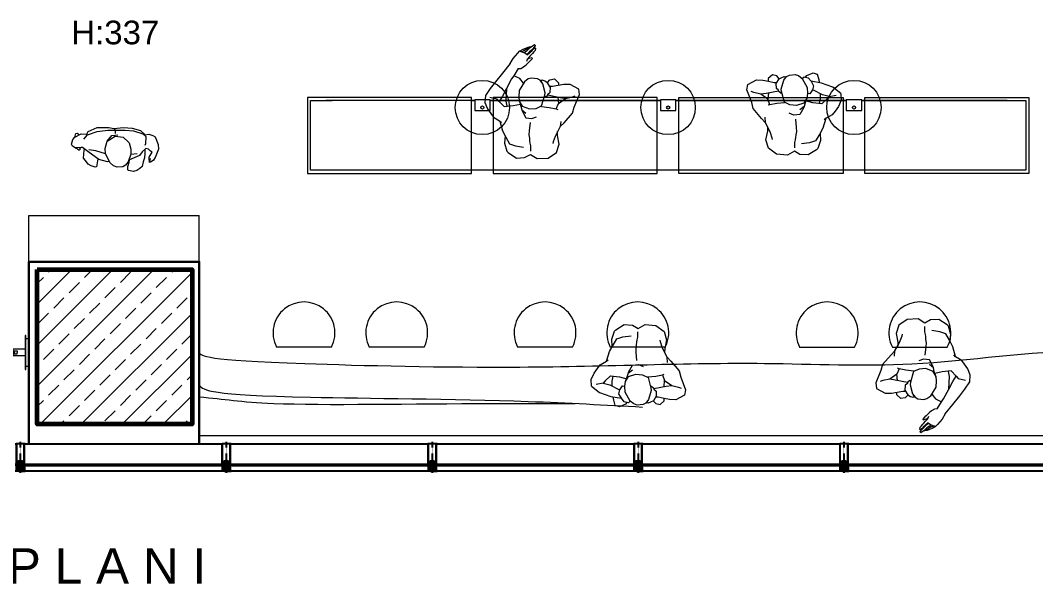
# Model space of a CAD drawing. Header units: millimetres. Extents: x 5429406 to 5440208, y -620941 to -619789.
# Drawn here: x 5436244 to 5436900, y -620890 to -620526 of the extents above; entities that cross this region are included whole.
import ezdxf

# ---------------------------------------------------------------- set-up
doc = ezdxf.new("R2010")
doc.units = ezdxf.units.MM
doc.header["$LTSCALE"] = 0.05
doc.linetypes.add('ACAD_ISO04W100', pattern=[30, 24, -3, 0, -3])
doc.linetypes.add('HIDDEN', pattern=[9.525, 6.35, -3.175])
for name, color, linetype, lineweight in [('A-ALÇIPAN', 30, 'Continuous', 30), ('aksoy_bant', 1, 'Continuous', 5), ('ARK_METAL', 252, 'Continuous', 15), ('f_kolon tarama', 252, 'Continuous', 5), ('KOLON', 165, 'Continuous', 60), ('TEFRIS', 251, 'Continuous', 9), ('tefriş', 45, 'Continuous', 18)]:
    doc.layers.add(name, color=color, linetype=linetype, lineweight=lineweight)
for name, color, linetype in [('aksoy_aks', 1, 'ACAD_ISO04W100'), ('aksoy_aksesuar', 31, 'Continuous'), ('aksoy_cam', 4, 'Continuous'), ('aksoy_profil', 40, 'Continuous'), ('aksoy_silikon', 1, 'Continuous'), ('DUVAR', 255, 'Continuous'), ('N_Kes-Profil', 52, 'Continuous'), ('N_Mlz-Fitil', 10, 'Continuous')]:
    doc.layers.add(name, color=color, linetype=linetype)
doc.layers.add('SD-STATİK', color=7, linetype='HIDDEN', lineweight=0, true_color=0x7d7d7d)
doc.styles.get("Standard").update_dxf_attribs({"font": 'arial.ttf'})

# ---------------------------------------------------------------- blocks, each defined once
blk = doc.blocks.new('A$C7E651983')
at = {"layer": 'aksoy_aksesuar'}
for p, q in [((-14.8, 4.3), (-14.8, 0.5)), ((-9.8, 4.6), (-14.5, 4.6)), ((-14.5, 0.2), (-1.9, 0.2)), ((-9.1, 4.1), (-9.4, 4.5)), ((-2.9, 4.1), (-9.1, 4.1)), ((-2.7, 11.3), (-2.7, 4.3)), ((-2.1, 11.5), (-2.5, 11.5)), ((-1.9, 10.9), (-1.9, 11.3)), ((9.3, 10.7), (-1.7, 10.7)), ((-1.7, 0), (-1.7, -4)), ((-0.2, -3.1), (-0.2, 0)), ((0, 0.2), (7.6, 0.2)), ((7.8, 0), (7.8, -3.1)), ((9.3, -4), (9.3, 0)), ((9.5, 11.3), (9.5, 10.9)), ((9.5, 0.2), (10.1, 0.2)), ((10.1, 11.5), (9.7, 11.5)), ((10.3, 0.4), (10.3, 11.3)), ((-1.4, -4.3), (-1.2, -4.3)), ((-1.2, -4.3), (0.3, -4.3)), ((0.6, -3.1), (-0.2, -3.1)), ((0.6, -4), (0.6, -3.1)), ((7.8, -3.1), (7, -3.1)), ((7, -3.1), (7, -4)), ((7.3, -4.3), (8.8, -4.3)), ((8.8, -4.3), (9, -4.3))]:
    blk.add_line(p, q, dxfattribs=at)
for centre, radius, start, end in [((-14.5, 4.3), 0.3, 90, 180), ((-14.5, 0.5), 0.3, 180, 270), ((-9.8, 4.1), 0.5, 45, 90), ((-2.9, 4.3), 0.2, 270, 0), ((-2.5, 11.3), 0.2, 90, 180), ((-2.1, 11.3), 0.2, 0, 90), ((-1.7, 10.9), 0.2, 180, 270), ((-1.9, 0), 0.2, 0, 90), ((0, 0), 0.2, 90, 180), ((7.6, 0), 0.2, 0, 90), ((9.3, 10.9), 0.2, 270, 0), ((9.5, 0), 0.2, 90, 180), ((9.7, 11.3), 0.2, 90, 180), ((10.1, 11.3), 0.2, 0, 90), ((10.1, 0.4), 0.2, 270, 0), ((-1.4, -4), 0.3, 180, 270), ((0.3, -4), 0.3, 270, 0), ((7.3, -4), 0.3, 180, 270), ((9, -4), 0.3, 270, 0)]:
    blk.add_arc(centre, radius, start, end, dxfattribs=at)
blk = doc.blocks.new('130luk dusey')
at = {"color": 8}
for p, q in [((-24.9, 49.8), (-25.1, 49.7)), ((-24.9, 49.8), (-25.1, 49.7)), ((-25, 49.8), (-25, 50.1)), ((-25, 49.8), (-25, 50.1)), ((-24.9, 49.7), (-25, 49.8)), ((-24.7, 49.8), (-25, 49.8)), ((-24.9, 49.7), (-25, 49.8)), ((-24.7, 49.8), (-25, 49.8)), ((24.7, 49.8), (25, 49.8)), ((24.9, 49.8), (25.1, 49.7)), ((24.9, 49.7), (25, 49.8)), ((25, 49.8), (25, 50.1))]:
    blk.add_line(p, q, dxfattribs=at)
for points in [[(-32.5, 178.8), (-25.5, 178.8), (-25.5, 49.8), (-11, 49.8), (-11, 43.8), (-32.5, 43.8)], [(32.5, 178.8), (25.5, 178.8), (25.5, 49.8), (11, 49.8), (11, 43.8), (32.5, 43.8)]]:
    blk.add_lwpolyline(points, dxfattribs=at)
at = {"color": 1}
for points in [[(-11, 43.8), (-11, 38.8), (-32.5, 38.8)], [(11, 43.8), (11, 38.8), (32.5, 38.8)]]:
    blk.add_lwpolyline(points, dxfattribs=at)
at = {"color": 8}
for centre in [(-25, 49.8), (-25, 49.8), (25, 49.8)]:
    blk.add_circle(centre, 0.05, dxfattribs=at)
at = {"layer": 'aksoy_aks'}
blk.add_line((0, 189.8), (0, -10), dxfattribs=at)
at = {"layer": 'aksoy_bant', "elevation": 0}
for points in [[(-23, 25), (-11, 25), (-11, 26), (-23, 26)], [(-17.9, 18), (-10, 18), (-10, 19), (-17.9, 19)], [(17.9, 18), (10, 18), (10, 19), (17.9, 19)], [(23, 25), (11, 25), (11, 26), (23, 26)]]:
    blk.add_lwpolyline(points, close=True, dxfattribs=at)
at = {"layer": 'aksoy_cam'}
for points in [[(-32.5, 38.8), (-10, 38.8), (-10, 26), (-26.5, 26), (-26.5, 6), (-10, 6), (-10, 0), (-32.5, 0)], [(32.5, 38.8), (10, 38.8), (10, 26), (26.5, 26), (26.5, 6), (10, 6), (10, 0), (32.5, 0)]]:
    blk.add_lwpolyline(points, dxfattribs=at)
at = {"layer": 'aksoy_silikon', "color": 8}
blk.add_line((-10, 0), (10, 0), dxfattribs=at)
at = {"layer": 'aksoy_silikon'}
blk.add_line((-5.2, 14.8), (5.2, 14.8), dxfattribs=at)
for centre, radius, start, end in [((19.7, 8.8, 0), 30.9, 164.50072, 185.11042), ((0, -49.5), 50.5, 78.57902, 101.42098), ((-19.7, 8.8, 0), 30.9, 354.88958, 15.49928)]:
    blk.add_arc(centre, radius, start, end, dxfattribs=at)
blk.add_ellipse((0, 10.4), major_axis=(-10.4, 0), ratio=0.420522, dxfattribs=at)
at = {"layer": 'N_Kes-Profil'}
blk.add_lwpolyline([(-4.4, 34.8, -0.267949), (-4.6, 34.5), (-5.4, 34, 0.267949), (-5.5, 33.8), (-5.5, 30.1, 0.414214), (-5.2, 29.8), (-4, 29.8, 0.198912), (-3.8, 29.8), (-3.3, 30.4, 0.249568), (-3.2, 30.7, 0.414214), (-3.5, 31), (-4, 31, -0.414214), (-4.3, 31.3), (-4.3, 32.3), (-2.1, 33.6, 0.267949), (-1.9, 33.9), (-1.9, 34.8), (-2.2, 35.1), (-1.9, 35.4), (-1.9, 36.4), (-2.2, 36.7), (-1.9, 37), (-1.9, 38), (-2.2, 38.3), (-1.9, 38.6), (-1.9, 39.6), (-2.2, 39.9), (-1.9, 40.2), (-1.9, 41.1), (-2.2, 41.4), (-1.9, 41.7), (-1.9, 42.7), (-2.2, 43), (-1.9, 43.3), (-1.9, 44.3), (-2.2, 44.6), (-1.9, 44.9), (-1.9, 45.8, -1.018263), (1.9, 45.7), (2.2, 45.4), (1.9, 45.1), (1.9, 44.1), (2.2, 43.8), (1.9, 43.5), (1.9, 42.5), (2.2, 42.2), (1.9, 41.9), (1.9, 40.9), (2.2, 40.6), (1.9, 40.3), (1.9, 39.4), (2.2, 39.1), (1.9, 38.8), (1.9, 37.8), (2.2, 37.5), (1.9, 37.2), (1.9, 36.2), (2.2, 35.9), (1.9, 35.6), (1.9, 34.6), (2.2, 34.3), (1.9, 34), (1.9, 33.7), (4.3, 32.3), (4.3, 31.3, -0.414214), (4, 31), (3.5, 31, 0.414214), (3.2, 30.7, 0.26896), (3.3, 30.4), (3.8, 29.8, 0.198912), (4, 29.8), (5.2, 29.8, 0.414214), (5.5, 30.1), (5.5, 33.8, 0.267949), (5.3, 34), (4.5, 34.5, -0.267949), (4.4, 34.8), (4.4, 46, -0.414214), (4.6, 46.2), (4.8, 46.2, 0.414214), (5, 46.4), (5, 64.5, -0.414214), (5.3, 64.8), (13.2, 64.8, -0.414214), (13.5, 64.5), (13.5, 50.1, 0.414214), (13.8, 49.8), (15.7, 49.8, 0.198912), (15.9, 49.8), (16.4, 50.4, 0.198912), (16.5, 50.6, 0.501408), (16.2, 51), (15.3, 51, -0.414214), (15, 51.3), (15, 54.5, -0.414214), (15.3, 54.8), (23.2, 54.8, -0.414214), (23.5, 54.5), (23.5, 51.3, -0.414214), (23.2, 51), (22.3, 51, 0.414214), (22, 50.7, 0.26896), (22.1, 50.4), (22.6, 49.8, 0.198912), (22.8, 49.8), (24.7, 49.8, 0.414214), (25, 50.1), (25, 178.8, 0.414214), (24, 179.8), (-24, 179.8, 0.414214), (-25, 178.8), (-25, 50.1, 0.407095), (-24.7, 49.8), (-22.8, 49.8, 0.198912), (-22.6, 49.8), (-22.1, 50.4, 0.198912), (-22, 50.6, 0.501408), (-22.3, 51), (-23.2, 51, -0.414214), (-23.5, 51.3), (-23.5, 54.5, -0.414214), (-23.2, 54.8), (-15.3, 54.8, -0.414214), (-15, 54.5), (-15, 51.3, -0.414214), (-15.3, 51), (-16.2, 51, 0.414214), (-16.5, 50.7, 0.26896), (-16.4, 50.4), (-15.9, 49.8, 0.198912), (-15.7, 49.8), (-13.8, 49.8, 0.414214), (-13.5, 50.1), (-13.5, 64.5, -0.414214), (-13.2, 64.8), (-5.3, 64.8, -0.414214), (-5, 64.5), (-5, 46.4, 0.702574), (-4.7, 46.2, -0.557595), (-4.4, 46)], format="xyb", close=True, dxfattribs=at)
at = {"layer": 'N_Kes-Profil', "elevation": 0}
for points in [[(-22, 24), (-10, 24), (-10, 25), (-23, 25), (-23, 17), (-10, 17), (-10, 18), (-22, 18)], [(22, 24), (10, 24), (10, 25), (23, 25), (23, 17), (10, 17), (10, 18), (22, 18)]]:
    blk.add_lwpolyline(points, close=True, dxfattribs=at)
at = {"layer": 'N_Mlz-Fitil'}
for points in [[(-13.5, 39.9, -0.405243), (-13, 40.4), (-7, 40.6, 0.969739), (-7, 41.6), (-13, 41.7, -0.405243), (-13.5, 42.2), (-13.5, 49.5, 0.414214), (-13.8, 49.8), (-15, 49.8), (-16.1, 49.5, -0.493145), (-16.5, 49.8), (-16.5, 51.1, -0.388879), (-16.3, 51.3), (-16, 51.4, 0.63707), (-15.8, 51.9), (-17, 53.1, 0.24542), (-17.5, 53.2, -0.08886), (-21, 53.2, 0.24542), (-21.5, 53.1), (-22.7, 51.9, 0.63707), (-22.5, 51.4), (-22.2, 51.3, -0.388879), (-22, 51.1), (-22, 49.8, -0.493145), (-22.4, 49.5), (-23.4, 49.7, 0.065543), (-23.5, 49.8), (-24.7, 49.8, 0.414214), (-25, 49.5), (-25, 39.9), (-25.5, 39.1, 0.719515), (-25.2, 38.8), (-24.1, 39.3), (-22.5, 39.3, 0.043809), (-15.5, 38.8, 1.011469), (-15.5, 39.8, -0.097794), (-20.8, 40.4, -0.52267), (-20.9, 40.7, -0.386536), (-20.2, 40.8, 0.128678), (-15.6, 40, -0.414214), (-15, 39.4), (-15, 39.1, 0.414214), (-14.7, 38.8), (-13.8, 38.8, 0.414214), (-13.5, 39.1)], [(13.5, 39.9, 0.405243), (13, 40.4), (7, 40.6, -0.969739), (7, 41.6), (13, 41.7, 0.405243), (13.5, 42.2), (13.5, 49.5, -0.414214), (13.8, 49.8), (15, 49.8), (16.1, 49.5, 0.493145), (16.5, 49.8), (16.5, 51.1, 0.388879), (16.3, 51.3), (16, 51.4, -0.63707), (15.8, 51.9), (17, 53.1, -0.24542), (17.5, 53.2, 0.08886), (21, 53.2, -0.24542), (21.5, 53.1), (22.7, 51.9, -0.63707), (22.5, 51.4), (22.2, 51.3, 0.388879), (22, 51.1), (22, 49.8, 0.493145), (22.4, 49.5), (23.4, 49.7, -0.065543), (23.5, 49.8), (24.7, 49.8, -0.414214), (25, 49.5), (25, 39.9), (25.5, 39.1, -0.719515), (25.2, 38.8), (24.1, 39.3), (22.5, 39.3, -0.043809), (15.5, 38.8, -1.011469), (15.5, 39.8, 0.097794), (20.8, 40.4, 0.52267), (20.9, 40.7, 0.386536), (20.2, 40.8, -0.128678), (15.6, 40, 0.414214), (15, 39.4), (15, 39.1, -0.414214), (14.7, 38.8), (13.8, 38.8, -0.414214), (13.5, 39.1)]]:
    blk.add_lwpolyline(points, format="xyb", close=True, dxfattribs=at)
at = {"layer": 'aksoy_cam'}
blk.add_blockref('A$C7E651983', (-3.8, 19), dxfattribs=at)
at = {"layer": 'aksoy_cam', "xscale": -1, "rotation": 359.9999998090411}
blk.add_blockref('A$C7E651983', (3.8, 19), dxfattribs=at)
blk = doc.blocks.new('insanplanoturan2')
for p, q in [((-4.35, 28), (-8.09, 30.21)), ((-3.59, 26.87), (-4.35, 28)), ((1.11, 27.39), (-1.54, 25.72)), ((3.27, 27.84), (1.11, 27.39)), ((7, 27.12), (3.27, 27.84)), ((8.63, 26), (7, 27.12)), ((-5.35, 20.45), (-5.85, 16.43)), ((-1.54, 25.72), (-5.35, 20.45)), ((10.14, 23.59), (8.63, 26)), ((10.17, 25.88), (9.26, 25.73)), ((9.26, 25.73), (9.56, 24.52)), ((11.39, 17.65), (10.14, 23.59)), ((11.6, 25.19), (10.17, 25.88)), ((13.37, 24.07), (11.6, 25.19)), ((13.24, 24.16), (15.05, 25.76)), ((14.98, 20.87), (13.37, 24.07)), ((14.48, 17.79), (14.98, 20.87)), ((16.27, 21.48), (14.74, 21.5)), ((14.98, 20.87), (14.98, 20.87)), ((15.05, 25.76), (17.91, 26.13)), ((20.07, 21.81), (16.27, 21.48)), ((17.91, 26.13), (20.4, 23.48)), ((23.66, 22.17), (20.07, 21.81)), ((20.4, 23.48), (20.2, 21.81)), ((27.76, 21.89), (23.66, 22.17)), ((33.11, 18.44), (27.76, 21.89)), ((-27.28, 18.74), (-27.93, 14.41)), ((-27.93, 14.41), (-26.55, 10.2)), ((-27.28, 18.74), (-27.28, 18.74)), ((-19.98, 15.91), (-24.48, 17.29)), ((-18.79, 14.34), (-19.98, 15.91)), ((-15.71, 10.73), (-18.79, 14.34)), ((-14.03, 17.26), (-14.37, 14.2)), ((-14.37, 14.2), (-14.05, 10.87)), ((-5.85, 16.43), (-5.83, 13.53)), ((-5.85, 14.49), (-5.54, 12.71)), ((-5.83, 13.53), (-4.08, 10.14)), ((8.41, 9.37), (10.99, 16.09)), ((11.39, 14.95), (10.64, 15.16)), ((10.99, 16.09), (11.39, 17.65)), ((11.39, 14.95), (12.59, 15.84)), ((12.59, 15.84), (12.97, 16.66)), ((12.94, 16.13), (20.72, 13.88)), ((12.97, 16.66), (14.48, 17.79)), ((19.31, 14.28), (19.29, 10.2)), ((20.72, 13.88), (24.16, 13.11)), ((24.16, 13.11), (28.65, 13.7)), ((28.65, 13.7), (30.45, 14.23)), ((29.4, 7.03), (33.27, 14.87)), ((33.27, 14.87), (33.11, 18.44)), ((-26.55, 10.2), (-24.71, 6.99)), ((-24.71, 6.99), (-23.11, 4.46)), ((-15.71, 10.73), (-9.91, 10.95)), ((-9.91, 10.95), (-5.08, 11.6)), ((-5.54, 12.71), (-4.92, 10.26)), ((-4.92, 10.26), (-4.51, 7.82)), ((-4.51, 7.82), (-2.1, 5.49)), ((-4.51, 7.82), (-4.46, 7.27)), ((-4.46, 7.27), (-2.36, 2.53)), ((-4.08, 10.14), (0.35, 8.04)), ((0.35, 8.04), (4.73, 8.08)), ((4.73, 8.08), (8.41, 9.37)), ((8.28, 9.05), (13.28, 8.1)), ((13.28, 8.1), (17.61, 6.77)), ((17.61, 6.77), (19.29, 10.2)), ((17.61, 6.77), (18.58, 6.35)), ((19.29, 10.2), (24.16, 13.11)), ((28.03, 3.22), (29.4, 7.03)), ((-23.11, 4.46), (-19.37, 1.75)), ((-19.37, 1.75), (-18.3, 0.57)), ((-19.26, 1.62), (-18.03, -4.75)), ((-2.36, 2.53), (1.56, 1.75)), ((1.56, 1.75), (4.62, 2.65)), ((22.01, -2.61), (28.03, 3.22)), ((-18.03, -4.75), (-16.17, -9.13)), ((-0.81, -6.09), (-1.17, -8.58)), ((0.13, -0.8), (-0.81, -6.09)), ((19.46, -4.88), (16.82, -8.79)), ((20, -1.56), (19.46, -4.88)), ((19.46, -4.88), (22.01, -2.61)), ((-16.62, -8.22), (-17.35, -12.82)), ((-17.35, -12.82), (-16.11, -18.21)), ((-16.17, -9.13), (-14.03, -13.42)), ((-1.17, -8.58), (-1.05, -10.85)), ((-1.05, -10.85), (-1.05, -12.66)), ((-1.05, -12.66), (-1.01, -14.11)), ((15.63, -11.06), (14.16, -14.24)), ((16.82, -8.79), (15.63, -11.06)), ((17.24, -10.34), (17.46, -7.85)), ((17.93, -16.07), (17.24, -10.34)), ((-16.11, -18.21), (-15.32, -19.11)), ((-15.32, -19.11), (-10.35, -22.99)), ((-14.03, -13.42), (-10.4, -15.06)), ((-10.4, -15.06), (-5.21, -16.27)), ((-1.01, -14.11), (-0.73, -15.8)), ((-0.73, -15.8), (-0.99, -19.23)), ((14.16, -14.24), (13.76, -15.31)), ((15.74, -21.26), (17.93, -16.07)), ((-10.35, -22.99), (-5, -23.15)), ((-5, -23.15), (-1.15, -21.36)), ((-1.15, -21.36), (3.07, -24.4)), ((3.07, -24.4), (10.13, -24.5)), ((10.13, -24.5), (15.74, -21.26))]:
    blk.add_line(p, q)
for points in [[(-8.09, 30.21), (-10.88, 29.66), (-12.15, 26.27), (-12.64, 24.24)], [(-1.54, 25.72), (-2.54, 26.97), (-5.37, 26.69), (-7.35, 24.57), (-9.19, 21.89), (-8.9, 19.21), (-7.35, 16.52), (-5.85, 16.43)], [(-27.28, 18.74), (-21.76, 22.31), (-14.13, 24.15), (-7.35, 24.57)], [(-19.98, 15.91), (-15.55, 16.66), (-9.47, 19.07), (-8.9, 19.21)]]:
    blk.add_lwpolyline(points)
blk = doc.blocks.new('xccxc')
at = {"rotation": 180}
blk.add_blockref('insanplanoturan2', (220488.91, -31825.14), dxfattribs=at)
blk = doc.blocks.new('dada')
for p, q in [((219967.82, -31810.1), (219965.63, -31815.29)), ((219973.43, -31806.86), (219967.82, -31810.1)), ((219980.49, -31806.97), (219973.43, -31806.86)), ((219984.71, -31810.01), (219980.49, -31806.97)), ((219988.56, -31808.22), (219984.71, -31810.01)), ((219993.91, -31808.37), (219988.56, -31808.22)), ((219998.88, -31812.26), (219993.91, -31808.37)), ((219965.63, -31815.29), (219966.32, -31821.02)), ((219969.4, -31817.13), (219969.8, -31816.05)), ((219984.28, -31815.56), (219984.55, -31812.14)), ((219984.57, -31817.26), (219984.28, -31815.56)), ((219993.96, -31816.3), (219988.77, -31815.1)), ((219997.59, -31817.95), (219993.96, -31816.3)), ((219999.67, -31813.16), (219998.88, -31812.26)), ((220000.91, -31818.54), (219999.67, -31813.16)), ((219964.1, -31826.49), (219966.74, -31822.57)), ((219966.32, -31821.02), (219966.1, -31823.52)), ((219966.74, -31822.57), (219967.93, -31820.3)), ((219967.93, -31820.3), (219969.4, -31817.13)), ((219984.36, -31825.28), (219984.72, -31822.78)), ((219984.6, -31818.7), (219984.57, -31817.26)), ((219984.6, -31820.52), (219984.6, -31818.7)), ((219984.72, -31822.78), (219984.6, -31820.52)), ((219999.73, -31822.23), (219997.59, -31817.95)), ((220001.59, -31826.62), (219999.73, -31822.23)), ((220000.18, -31823.15), (220000.91, -31818.54)), ((219961.55, -31828.75), (219955.53, -31834.58)), ((219964.1, -31826.49), (219961.55, -31828.75)), ((219963.56, -31829.8), (219964.1, -31826.49)), ((219983.43, -31830.57), (219984.36, -31825.28)), ((220002.81, -31832.98), (220001.59, -31826.62)), ((219955.53, -31834.58), (219954.16, -31838.39)), ((219981.99, -31833.12), (219978.94, -31834.02)), ((219985.92, -31833.89), (219981.99, -31833.12)), ((219988.02, -31838.63), (219985.92, -31833.89)), ((220002.93, -31833.11), (220001.86, -31831.93)), ((220006.66, -31835.82), (220002.93, -31833.11)), ((220008.27, -31838.35), (220006.66, -31835.82)), ((219954.16, -31838.39), (219950.29, -31846.24)), ((219964.26, -31841.56), (219959.4, -31844.48)), ((219964.25, -31845.64), (219964.26, -31841.56)), ((219965.95, -31838.14), (219964.26, -31841.56)), ((219965.95, -31838.14), (219964.98, -31837.71)), ((219970.28, -31839.47), (219965.95, -31838.14)), ((219975.28, -31840.42), (219970.28, -31839.47)), ((219975.15, -31840.74), (219972.56, -31847.46)), ((219978.82, -31839.44), (219975.15, -31840.74)), ((219983.21, -31839.4), (219978.82, -31839.44)), ((219987.64, -31841.51), (219983.21, -31839.4)), ((219988.07, -31839.19), (219985.66, -31836.85)), ((219989.39, -31844.89), (219987.64, -31841.51)), ((219988.07, -31839.19), (219988.02, -31838.63)), ((219988.47, -31841.63), (219988.07, -31839.19)), ((219989.1, -31844.08), (219988.47, -31841.63)), ((219993.46, -31842.32), (219988.64, -31842.96)), ((219999.27, -31842.1), (219993.46, -31842.32)), ((219997.93, -31845.57), (219997.61, -31842.23)), ((219999.27, -31842.1), (220002.34, -31845.71)), ((220010.11, -31841.56), (220008.27, -31838.35)), ((220011.49, -31845.77), (220010.11, -31841.56)), ((219950.29, -31846.24), (219950.45, -31849.81)), ((219954.91, -31845.07), (219953.11, -31845.59)), ((219959.4, -31844.48), (219954.91, -31845.07)), ((219962.84, -31845.25), (219959.4, -31844.48)), ((219970.62, -31847.5), (219962.84, -31845.25)), ((219969.08, -31849.16), (219968.58, -31852.23)), ((219970.59, -31848.03), (219969.08, -31849.16)), ((219970.97, -31847.21), (219970.59, -31848.03)), ((219972.17, -31846.32), (219970.97, -31847.21)), ((219972.17, -31846.32), (219972.92, -31846.53)), ((219972.56, -31847.46), (219972.17, -31849.01)), ((219972.17, -31849.01), (219973.41, -31854.95)), ((219988.91, -31851.81), (219989.4, -31847.79)), ((219989.4, -31845.86), (219989.1, -31844.08)), ((219989.4, -31847.79), (219989.39, -31844.89)), ((219997.01, -31853.72), (219997.93, -31845.57)), ((219997.01, -31853.72), (219999.97, -31848.98)), ((219999.97, -31848.98), (220002.34, -31845.71)), ((220002.34, -31845.71), (220003.54, -31847.27)), ((220003.54, -31847.27), (220008.04, -31848.65)), ((220010.84, -31850.1), (220011.49, -31845.77)), ((219950.45, -31849.81), (219955.8, -31853.26)), ((219955.8, -31853.26), (219959.9, -31853.53)), ((219959.9, -31853.53), (219963.48, -31853.17)), ((219963.15, -31854.85), (219963.36, -31853.18)), ((219965.64, -31857.49), (219963.15, -31854.85)), ((219963.48, -31853.17), (219967.29, -31852.84)), ((219967.29, -31852.84), (219968.82, -31852.87)), ((219970.32, -31855.52), (219968.51, -31857.12)), ((219968.58, -31852.23), (219970.19, -31855.43)), ((219968.58, -31852.23), (219968.58, -31852.23)), ((219970.19, -31855.43), (219971.96, -31856.56)), ((219973.41, -31854.95), (219974.93, -31857.36)), ((219974.3, -31857.1), (219974, -31855.88)), ((219985.09, -31857.09), (219988.91, -31851.81)), ((219993.17, -31859.66), (219997.01, -31853.72)), ((220003.67, -31858.47), (220007.38, -31854.47)), ((220007.38, -31854.47), (220010.84, -31850.1)), ((220010.84, -31850.1), (220010.84, -31850.1)), ((219968.51, -31857.12), (219965.64, -31857.49)), ((219971.96, -31856.56), (219973.39, -31857.25)), ((219973.39, -31857.25), (219974.3, -31857.1)), ((219974.93, -31857.36), (219976.56, -31858.48)), ((219976.56, -31858.48), (219980.28, -31859.2)), ((219980.28, -31859.2), (219982.44, -31858.76)), ((219982.44, -31858.76), (219985.09, -31857.09)), ((219985.8, -31856.21), (219987.9, -31859.37)), ((219987.9, -31859.37), (219991.64, -31861.58)), ((219988.57, -31865.91), (219991.64, -31861.58)), ((219991.64, -31861.58), (219993.17, -31859.66)), ((219998.72, -31863.72), (220003.67, -31858.47)), ((219983.16, -31868.07), (219981.05, -31869.82)), ((219984.86, -31866.77), (219983.16, -31868.07)), ((219986.8, -31865.87), (219984.86, -31866.77)), ((219988.57, -31865.91), (219986.8, -31865.87)), ((219993.34, -31869.51), (219998.72, -31863.72)), ((219977.52, -31876.06), (219978.45, -31875.03)), ((219978.45, -31875.03), (219979.15, -31874.38)), ((219980.08, -31870.45), (219978.82, -31871.79)), ((219978.82, -31871.79), (219978.86, -31872.05)), ((219978.86, -31872.05), (219979.15, -31872.17)), ((219979.15, -31872.17), (219981.22, -31871.84)), ((219979.15, -31874.38), (219980.27, -31873.42)), ((219981.05, -31869.82), (219980.08, -31870.45)), ((219982.07, -31874.36), (219980.13, -31875.83)), ((219980.26, -31876.22), (219981.28, -31875.32)), ((219980.27, -31873.42), (219981.5, -31872.16)), ((219981.22, -31871.84), (219982.18, -31871.28)), ((219981.28, -31875.32), (219982.23, -31874.56)), ((219981.5, -31872.16), (219982.18, -31871.28)), ((219982.23, -31874.56), (219982.07, -31874.36)), ((219982.18, -31871.28), (219982.73, -31870.18)), ((219982.23, -31874.56), (219983.86, -31875.88)), ((219991.22, -31872.75), (219987.88, -31875.86)), ((219993.34, -31869.51), (219991.22, -31872.75)), ((219976.27, -31878.1), (219976.66, -31876.87)), ((219976.41, -31878.38), (219976.27, -31878.1)), ((219976.79, -31878.46), (219976.41, -31878.38)), ((219976.48, -31879.78), (219978.12, -31877.92)), ((219976.62, -31880.37), (219976.48, -31879.78)), ((219976.88, -31880.62), (219976.62, -31880.37)), ((219976.66, -31876.87), (219977.52, -31876.06)), ((219977.86, -31877.77), (219976.79, -31878.46)), ((219979.16, -31879.29), (219976.88, -31880.62)), ((219978.67, -31877.01), (219977.86, -31877.77)), ((219978.12, -31877.92), (219979.05, -31877.16)), ((219980.13, -31875.83), (219978.67, -31877.01)), ((219979.05, -31877.16), (219980.26, -31876.22)), ((219981.04, -31877.69), (219979.16, -31879.29)), ((219981.25, -31878.56), (219979.16, -31879.29)), ((219979.44, -31879.52), (219979.16, -31879.29)), ((219981.03, -31879.23), (219979.44, -31879.52)), ((219984.29, -31878.28), (219981.03, -31879.23)), ((219982.21, -31876.84), (219981.04, -31877.69)), ((219983.47, -31877.43), (219981.25, -31878.56)), ((219982.21, -31876.84), (219983.86, -31875.88)), ((219985.17, -31876.82), (219983.47, -31877.43)), ((219983.86, -31875.88), (219986.68, -31877.05)), ((219986.68, -31877.05), (219984.29, -31878.28)), ((219985.98, -31876.82), (219985.17, -31876.82)), ((219987.88, -31875.86), (219986.68, -31877.05))]:
    blk.add_line(p, q)
blk = doc.blocks.new('ddafadsasdf')
at = {"layer": 'ARK_METAL'}
for p, q in [((5428492.97, -624507.51), (5428492.97, -624509.62)), ((5428493.61, -624507.89), (5428493.61, -624509.62)), ((5428494.33, -624509.62), (5428494.33, -624508.31)), ((5428492.97, -624511.74), (5428492.97, -624509.62)), ((5428493.61, -624511.36), (5428493.61, -624509.62)), ((5428494.33, -624509.62), (5428494.33, -624510.94))]:
    blk.add_line(p, q, dxfattribs=at)
for points in [[(5428495.1, -624509.62), (5428495.1, -624508.61), (5428496.85, -624508.61), (5428496.85, -624509.62)], [(5428495.1, -624509.62), (5428495.1, -624510.64), (5428496.85, -624510.64), (5428496.85, -624509.62)]]:
    blk.add_lwpolyline(points, dxfattribs=at)
for centre, radius, start, end in [((5428489.18, -624509.62), 4.33, 29.17753, 180), ((5428493.18, -624509.47), 1.64, 45.41762, 74.79405), ((5428489.18, -624509.62), 4.33, 180, 330.82247), ((5428493.18, -624509.78), 1.64, 285.20595, 314.58238)]:
    blk.add_arc(centre, radius, start, end, dxfattribs=at)
for points, knots in [([(5428492.97, -624507.56, 115.6), (5428493, -624507.61, 115.6), (5428493.08, -624507.71, 115.6), (5428493.25, -624507.83, 115.6), (5428493.43, -624507.93, 115.6), (5428493.56, -624508, 115.6), (5428493.61, -624508.03, 115.6)], [0.0089606, 0.0089606, 0.0089606, 0.0089606, 0.1003629, 0.1954557, 0.3128324, 0.4011128, 0.4011128, 0.4011128, 0.4011128]), ([(5428494.33, -624508.39), (5428494.38, -624508.44), (5428494.49, -624508.53), (5428494.7, -624508.67), (5428494.92, -624508.69), (5428495.06, -624508.69), (5428495.1, -624508.69)], [0.0416286, 0.0416286, 0.0416286, 0.0416286, 0.1364849, 0.2565283, 0.3956609, 0.4554102, 0.4554102, 0.4554102, 0.4554102]), ([(5428492.97, -624511.69, 115.6), (5428493, -624511.64, 115.6), (5428493.08, -624511.54, 115.6), (5428493.25, -624511.41, 115.6), (5428493.43, -624511.31, 115.6), (5428493.56, -624511.25, 115.6), (5428493.61, -624511.22, 115.6)], [0.0089606, 0.0089606, 0.0089606, 0.0089606, 0.1003629, 0.1954557, 0.3128324, 0.4011128, 0.4011128, 0.4011128, 0.4011128]), ([(5428494.33, -624510.86), (5428494.38, -624510.81), (5428494.49, -624510.72), (5428494.7, -624510.58), (5428494.92, -624510.56), (5428495.06, -624510.56), (5428495.1, -624510.56)], [0.0416286, 0.0416286, 0.0416286, 0.0416286, 0.1364849, 0.2565283, 0.3956609, 0.4554102, 0.4554102, 0.4554102, 0.4554102])]:
    blk.add_open_spline(points, degree=3, knots=knots, dxfattribs=at)
at = {"layer": 'tefriş', "color": 2, "linetype": 'Continuous'}
for p, q in [((5428502.41, -624500.62), (5428504.16, -624500.62)), ((5428504.41, -624500.87), (5428504.41, -624518.37)), ((5428494.01, -624507.62), (5428502.01, -624507.62)), ((5428494.01, -624511.62), (5428494.01, -624507.62)), ((5428494.01, -624507.62), (5428502.01, -624507.62)), ((5428502.01, -624511.62), (5428494.01, -624511.62)), ((5428502.41, -624518.62), (5428504.16, -624518.62))]:
    blk.add_line(p, q, dxfattribs=at)
blk.add_lwpolyline([(5428502.41, -624498.62), (5428502.41, -624520.62), (5428502.01, -624520.62), (5428502.01, -624498.62)], close=True, dxfattribs=at)
for centre, start, end in [((5428504.16, -624500.87), 0, 90), ((5428504.16, -624518.37), 270, 0)]:
    blk.add_arc(centre, 0.25, start, end, dxfattribs=at)
blk = doc.blocks.new('cfcfcfcfc')
for p, q in [((220720.27, -32185.76), (220725.95, -32182.87)), ((220725.95, -32182.87), (220733.39, -32182.48)), ((220732.82, -32184.14), (220737.82, -32183.94)), ((220733.39, -32182.48), (220736.78, -32182.96)), ((220736.78, -32182.96), (220742.96, -32181.97)), ((220737.82, -32183.94), (220736.78, -32182.96)), ((220737.82, -32183.94), (220744.06, -32183.48)), ((220738.01, -32186.09), (220737.82, -32183.94)), ((220742.96, -32181.97), (220748.54, -32182.02)), ((220744.06, -32183.48), (220749.41, -32183.76)), ((220748.54, -32182.02), (220753.96, -32183.21)), ((220749.41, -32183.76), (220755.68, -32185.37)), ((220753.96, -32183.21), (220757.21, -32185.81)), ((220710.72, -32191.49), (220711.86, -32189.91)), ((220711.76, -32190.05), (220712.42, -32187.41)), ((220711.86, -32189.91), (220715.91, -32187.4)), ((220712.42, -32187.41), (220713.48, -32187.12)), ((220713.48, -32187.12), (220713.95, -32187.65)), ((220713.95, -32187.65), (220713.87, -32188.64)), ((220715.91, -32187.4), (220719.01, -32187.54)), ((220717.66, -32190.89), (220719.9, -32187.92)), ((220719.01, -32187.54), (220719.73, -32186.97)), ((220719.73, -32186.97), (220720.27, -32185.76)), ((220719.9, -32187.92), (220726.13, -32185.4)), ((220726.13, -32185.4), (220732.82, -32184.14)), ((220732.82, -32191.37), (220735.63, -32187.55)), ((220732.82, -32191.37), (220737.74, -32187.9)), ((220735.63, -32187.55), (220739.53, -32186.9)), ((220737.74, -32187.9), (220743.03, -32188.23)), ((220743.03, -32188.23), (220746.69, -32191.13)), ((220755.68, -32185.37), (220757.54, -32186.92)), ((220757.21, -32185.81), (220759.54, -32185.27)), ((220757.54, -32186.92), (220757.57, -32191.65)), ((220759.54, -32185.27), (220762.03, -32185.97)), ((220762.03, -32185.97), (220763.6, -32186.72)), ((220763.6, -32186.72), (220765.87, -32191.71)), ((220710.04, -32194.43), (220710.72, -32191.49)), ((220710.72, -32195.72), (220710.04, -32194.43)), ((220712.55, -32196.65), (220710.72, -32195.72)), ((220716.24, -32196.41), (220712.55, -32196.65)), ((220712.55, -32196.65), (220713.95, -32197.3)), ((220715.1, -32198.01), (220715.89, -32197.13)), ((220715.89, -32197.13), (220715.25, -32196.46)), ((220717.13, -32196.35), (220716.24, -32196.41)), ((220721.71, -32199.36), (220717.13, -32196.35)), ((220731.79, -32196.08), (220732.82, -32191.37)), ((220732.12, -32199.48), (220731.79, -32196.08)), ((220746.69, -32191.13), (220747.21, -32191.69)), ((220747.21, -32191.69), (220748.4, -32195.57)), ((220748.4, -32195.57), (220748.63, -32198.89)), ((220755.84, -32196.85), (220754.1, -32199.32)), ((220758, -32194.72), (220755.84, -32196.85)), ((220757.57, -32191.65), (220757.22, -32192.69)), ((220757.37, -32195.35), (220757.51, -32198.02)), ((220759.79, -32195.03), (220758, -32194.72)), ((220761.12, -32196.22), (220759.79, -32195.03)), ((220760.41, -32200.14), (220762.16, -32196.71)), ((220762.16, -32196.71), (220761.12, -32196.22)), ((220766.29, -32194.64), (220765.03, -32197.92)), ((220765.87, -32191.71), (220766.29, -32194.64)), ((220713.95, -32197.3), (220715.1, -32198.01)), ((220718.27, -32203.17), (220718.29, -32197.97)), ((220719.53, -32204.62), (220718.27, -32203.17)), ((220718.29, -32197.97), (220718.43, -32197.21)), ((220725.8, -32197.99), (220721.34, -32197.51)), ((220728.05, -32203.45), (220721.71, -32199.36)), ((220732.12, -32199.48), (220725.8, -32197.99)), ((220727.48, -32203.09), (220727.17, -32205.71)), ((220733.77, -32204.54), (220728.05, -32203.45)), ((220735.6, -32205.2), (220732.12, -32199.48)), ((220748.63, -32198.89), (220747.18, -32203.81)), ((220747.99, -32202.58), (220747.52, -32202.65)), ((220747.73, -32204.04), (220747.99, -32202.58)), ((220754.1, -32199.32), (220747.99, -32202.58)), ((220748.63, -32198.89), (220752.64, -32198.19)), ((220756.86, -32203.33), (220756.39, -32206.48)), ((220757.57, -32200.7), (220756.86, -32203.33)), ((220757.51, -32198.02), (220757.57, -32200.7)), ((220760.56, -32201.83), (220760.41, -32200.14)), ((220760.79, -32202.66), (220760.56, -32201.83)), ((220760.68, -32203.4), (220760.79, -32203.02)), ((220761.57, -32203.4), (220760.68, -32203.4)), ((220760.79, -32203.02), (220761.2, -32201.95)), ((220761.2, -32201.95), (220761.39, -32200.94)), ((220762.05, -32203.07), (220761.57, -32203.4)), ((220763.35, -32201.83), (220762.05, -32203.07)), ((220764.41, -32200.08), (220763.35, -32201.83)), ((220765.03, -32197.92), (220764.41, -32200.08)), ((220721.43, -32206.8), (220719.53, -32204.62)), ((220723.43, -32207.88), (220721.43, -32206.8)), ((220726.08, -32208.45), (220723.43, -32207.88)), ((220726.94, -32208.16), (220726.08, -32208.45)), ((220727.17, -32205.71), (220726.94, -32208.16)), ((220735.09, -32204.35), (220733.77, -32204.54)), ((220737.75, -32207.08), (220735.6, -32205.2)), ((220740.21, -32207.84), (220737.75, -32207.08)), ((220743.91, -32207.34), (220740.21, -32207.84)), ((220745.57, -32206.15), (220743.91, -32207.34)), ((220747.18, -32203.81), (220745.57, -32206.15)), ((220747.09, -32206.86), (220747.73, -32204.04)), ((220747.11, -32209.07), (220747.09, -32206.86)), ((220747.74, -32209.48), (220747.11, -32209.07)), ((220749.72, -32209.8), (220747.74, -32209.48)), ((220750.82, -32210.02), (220749.72, -32209.8)), ((220752.98, -32209.19), (220750.82, -32210.02)), ((220754.96, -32207.88), (220752.98, -32209.19)), ((220756.39, -32206.48), (220754.96, -32207.88))]:
    blk.add_line(p, q)

msp = doc.modelspace()

# ---------------------------------------------------------------- hatches: boundary and pattern name
at = {"layer": 'f_kolon tarama', "transparency": 33554541}
h = msp.add_hatch(dxfattribs=at)
h.set_pattern_fill('ANSI33', color=256, scale=75, style=0)
h.set_pattern_definition([(45, (5346669.218, -733761.465), (-13.2582521, 13.2582521), []), (45, (5346682.476, -733761.465), (-13.2582521, 13.2582521), [9.375, -4.6875])])
h.paths.add_polyline_path([(5436254.57, -620686.67), (5436354.57, -620686.67), (5436354.57, -620786.67), (5436254.57, -620786.67)])

# ---------------------------------------------------------------- linework, layer by layer
at = {"layer": 'A-ALÇIPAN', "transparency": 33554541, "elevation": -245.25}
msp.add_lwpolyline([(5436249.16, -620798.82), (5436249.17, -620681.67), (5436359.17, -620681.67), (5436359.17, -620798.87)], dxfattribs=at)
at = {"layer": 'aksoy_cam', "transparency": 33554541}
for points in [[(5436244.62, -620817.13), (5436244.62, -620816.53), (5436246.27, -620816.53), (5436246.27, -620814.53), (5436244.62, -620814.53), (5436244.62, -620813.26), (5436375.62, -620813.26), (5436375.62, -620814.53), (5436373.97, -620814.53), (5436373.97, -620816.53), (5436375.62, -620816.53), (5436375.62, -620817.13), (5436244.62, -620817.13)], [(5436377.62, -620817.13), (5436377.62, -620816.53), (5436379.27, -620816.53), (5436379.27, -620814.53), (5436377.62, -620814.53), (5436377.62, -620813.26), (5436508.62, -620813.26), (5436508.62, -620814.53), (5436506.97, -620814.53), (5436506.97, -620816.53), (5436508.62, -620816.53), (5436508.62, -620817.13), (5436377.62, -620817.13)], [(5436510.62, -620817.13), (5436510.62, -620816.53), (5436512.27, -620816.53), (5436512.27, -620814.53), (5436510.62, -620814.53), (5436510.62, -620813.26), (5436641.62, -620813.26), (5436641.62, -620814.53), (5436639.97, -620814.53), (5436639.97, -620816.53), (5436641.62, -620816.53), (5436641.62, -620817.13), (5436510.62, -620817.13)], [(5436643.62, -620817.13), (5436643.62, -620816.53), (5436645.27, -620816.53), (5436645.27, -620814.53), (5436643.62, -620814.53), (5436643.62, -620813.26), (5436774.62, -620813.26), (5436774.62, -620814.53), (5436772.97, -620814.53), (5436772.97, -620816.53), (5436774.62, -620816.53), (5436774.62, -620817.13), (5436643.62, -620817.13)], [(5436776.62, -620817.13), (5436776.62, -620816.53), (5436778.27, -620816.53), (5436778.27, -620814.53), (5436776.62, -620814.53), (5436776.62, -620813.26), (5436907.62, -620813.26), (5436907.62, -620814.53), (5436905.97, -620814.53), (5436905.97, -620816.53), (5436907.62, -620816.53), (5436907.62, -620817.13), (5436776.62, -620817.13)]]:
    msp.add_lwpolyline(points, dxfattribs=at)
at = {"layer": 'aksoy_profil', "transparency": 33554541}
for points in [[(5436246.17, -620799.26), (5436374.07, -620799.26), (5436374.07, -620812.16), (5436375.52, -620812.16), (5436375.52, -620812.76), (5436244.72, -620812.76), (5436244.72, -620812.16), (5436246.17, -620812.16), (5436246.17, -620799.26)], [(5436379.17, -620799.26), (5436507.07, -620799.26), (5436507.07, -620812.16), (5436508.52, -620812.16), (5436508.52, -620812.76), (5436377.72, -620812.76), (5436377.72, -620812.16), (5436379.17, -620812.16), (5436379.17, -620799.26)], [(5436512.17, -620799.26), (5436640.07, -620799.26), (5436640.07, -620812.16), (5436641.52, -620812.16), (5436641.52, -620812.76), (5436510.72, -620812.76), (5436510.72, -620812.16), (5436512.17, -620812.16), (5436512.17, -620799.26)], [(5436645.17, -620799.26), (5436773.07, -620799.26), (5436773.07, -620812.16), (5436774.52, -620812.16), (5436774.52, -620812.76), (5436643.72, -620812.76), (5436643.72, -620812.16), (5436645.17, -620812.16), (5436645.17, -620799.26)], [(5436778.17, -620799.26), (5436906.07, -620799.26), (5436906.07, -620812.16), (5436907.52, -620812.16), (5436907.52, -620812.76), (5436776.72, -620812.76), (5436776.72, -620812.16), (5436778.17, -620812.16), (5436778.17, -620799.26)]]:
    msp.add_lwpolyline(points, dxfattribs=at)
at = {"layer": 'KOLON', "transparency": 33554541, "elevation": -245.25}
msp.add_lwpolyline([(5436254.57, -620686.67), (5436354.57, -620686.67), (5436354.57, -620786.67), (5436254.57, -620786.67)], close=True, dxfattribs=at)
at = {"layer": 'TEFRIS', "linetype": 'ByBlock', "transparency": 33554541}
for p, q in [((5436537.14, -620577.52, -245.25), (5436440.97, -620577.52, -245.25)), ((5436657.14, -620577.52, -245.25), (5436547.14, -620577.52, -245.25)), ((5436777.14, -620577.52, -245.25), (5436667.14, -620577.52, -245.25)), ((5436880.97, -620577.52, -245.25), (5436787.14, -620577.52, -245.25)), ((5436880.97, -620622.52, -245.25), (5436440.97, -620622.52, -245.25)), ((5436249.17, -620681.67, -245.25), (5436249.17, -620651.67, -245.25)), ((5436249.17, -620651.67, -245.25), (5436359.17, -620651.67, -245.25)), ((5436359.17, -620681.67, -245.25), (5436359.17, -620651.67, -245.25))]:
    msp.add_line(p, q, dxfattribs=at)
at = {"layer": 'TEFRIS', "linetype": 'ByBlock', "transparency": 33554541, "elevation": -245.25}
for points in [[(5436445.09, -620622.52), (5436431.09, -620622.52), (5436431.09, -620577.52), (5436445.09, -620577.52)], [(5436535.09, -620577.52), (5436537.14, -620577.52)], [(5436787.14, -620577.52), (5436893.09, -620577.52), (5436893.09, -620622.52), (5436535.09, -620622.52)], [(5436547.14, -620577.52), (5436657.14, -620577.52)], [(5436667.14, -620577.52), (5436777.14, -620577.52)]]:
    msp.add_lwpolyline(points, dxfattribs=at)
for points in [[(5436547.14, -620577.02), (5436537.14, -620577.02), (5436537.14, -620583.96), (5436547.14, -620583.96)], [(5436667.14, -620577.02), (5436657.14, -620577.02), (5436657.14, -620583.96), (5436667.14, -620583.96)], [(5436787.14, -620577.02), (5436777.14, -620577.02), (5436777.14, -620583.96), (5436787.14, -620583.96)]]:
    msp.add_lwpolyline(points, close=True, dxfattribs=at)
at = {"layer": 'TEFRIS', "linetype": 'ByBlock', "transparency": 33554541}
for centre in [(5436542.09, -620581.96, -245.25), (5436662.09, -620581.96, -245.25), (5436782.09, -620581.96, -245.25)]:
    msp.add_circle(centre, 1, dxfattribs=at)
at = {"layer": 'tefriş', "transparency": 33554541}
for p, q in [((5436893.09, -620622.52, -245.25), (5436879.09, -620622.52, -245.25)), ((5436444.64, -620736.86), (5436409.12, -620736.86)), ((5436504.51, -620736.86), (5436469, -620736.86)), ((5436600.32, -620736.86), (5436564.81, -620736.86)), ((5436660.2, -620736.86), (5436624.69, -620736.86)), ((5436747.04, -620736.86), (5436782.55, -620736.86)), ((5436806.92, -620736.86), (5436842.43, -620736.86)), ((5436359.17, -620793.87, -245.25), (5437048.07, -620793.87, -245.25))]:
    msp.add_line(p, q, dxfattribs=at)
at = {"layer": 'tefriş', "linetype": 'ByBlock', "transparency": 33554541, "elevation": -245.25}
for points in [[(5436535.09, -620575.52), (5436429.09, -620575.52), (5436429.09, -620624.52), (5436535.09, -620624.52)], [(5436655.09, -620575.52), (5436549.09, -620575.52), (5436549.09, -620624.52), (5436655.09, -620624.52)], [(5436669.09, -620575.52), (5436775.09, -620575.52), (5436775.09, -620624.52), (5436669.09, -620624.52)], [(5436789.09, -620575.52), (5436895.09, -620575.52), (5436895.09, -620624.52), (5436789.09, -620624.52)]]:
    msp.add_lwpolyline(points, close=True, dxfattribs=at)
at = {"layer": 'tefriş', "linetype": 'ByBlock', "transparency": 33554541}
for centre in [(5436542.09, -620581.96, -245.25), (5436662.09, -620581.96, -245.25), (5436782.09, -620581.96, -245.25)]:
    msp.add_circle(centre, 17.55, dxfattribs=at)
at = {"layer": 'tefriş', "transparency": 33554541}
for centre in [(5436426.88, -620727.65), (5436486.76, -620727.65), (5436582.57, -620727.65), (5436642.45, -620727.65), (5436764.79, -620727.65), (5436824.67, -620727.65)]:
    msp.add_arc(centre, 20, 332.59667, 207.40333, dxfattribs=at)
for points, knots in [([(5436359.17, -620740.27, -245.25), (5436360.61, -620742.69, -135.41), (5436362.83, -620746.42, 34.32), (5436550.35, -620750.78, -3.76), (5436645.9, -620748.16, 0.71), (5436730.97, -620746.42, -0.23), (5436825.7, -620751.14, 0.08), (5436917.8, -620735.13, -0.01), (5436993.73, -620743.97, 0), (5437029.66, -620733.25, 0), (5437043.05, -620729.26), (5437044.72, -620728.76, 0), (5437046.4, -620728.26, 0), (5437048.07, -620727.76, 0)], [0, 0, 0, 0, 254.696366, 393.561894, 475.807656, 551.554095, 646.765014, 760.103021, 830.168455, 871.758559, 871.758559, 871.758559, 876.956033, 876.956033, 876.956033, 876.956033]), ([(5436359.17, -620769, -245.25), (5436376, -620770.33, -34.87), (5436398.4, -620775.24, 23.93), (5436519.8, -620773.04, -1.53), (5436584.4, -620773.19, -1.02), (5436602.04, -620773.23, -0.88)], [148.816488, 148.816488, 148.816488, 148.816488, 249.289951, 393.368862, 447.485911, 447.485911, 447.485911, 447.485911])]:
    msp.add_open_spline(points, degree=3, knots=knots, dxfattribs=at)
msp.add_spline([(5436359.17, -620761.54, -245.25), (5436431.01, -620769.22), (5436571.7, -620771.94), (5436645.43, -620775.56)], degree=3, dxfattribs=at)

# ---------------------------------------------------------------- block references
at = {"layer": 'aksoy_silikon', "color": 8, "transparency": 33554541, "extrusion": (0, 0, -1), "xscale": 0.1, "yscale": 0.1, "zscale": -0.1}
for p in [(-5436243.62, -620817.13), (-5436376.62, -620817.13), (-5436509.62, -620817.13), (-5436642.62, -620817.13), (-5436775.62, -620817.13)]:
    msp.add_blockref('130luk dusey', p, dxfattribs=at)
at = {"layer": 'tefriş', "linetype": 'ByBlock', "transparency": 33554541, "rotation": 184.2576959857334}
msp.add_blockref('dada', (5658312.37, -636002.32, -245.25), dxfattribs=at)
at = {"layer": 'tefriş', "linetype": 'ByBlock', "transparency": 33554541, "xscale": -1, "rotation": 174.2215082932004}
msp.add_blockref('xccxc', (5214171.85, -630052.71, -245.25), dxfattribs=at)
at = {"layer": 'tefriş', "transparency": 33554541}
for name, p, rotation in [('cfcfcfcfc', (5217662.19, -576366.88), 356.8592082610127), ('dada', (5215088.67, -605331.32, -245.25), 4.257695987429049)]:
    msp.add_blockref(name, p, dxfattribs=dict(at, rotation=rotation))
at = {"layer": 'tefriş', "transparency": 33554541, "xscale": -1}
for name, p, rotation in [('xccxc', (5659214.41, -611282.26, -245.25), 354.2215082948958), ('ddafadsasdf', (7744.75, -1245249.87, -245.25), 180)]:
    msp.add_blockref(name, p, dxfattribs=dict(at, rotation=rotation))

# ---------------------------------------------------------------- texts
at = {"layer": 'DUVAR', "transparency": 33554541, "insert": (5435984.61, -620889.77), "char_height": 22.932, "attachment_point": 7}
msp.add_mtext_dynamic_manual_height_columns('Z E M İ N  K A T  P L A N I', width=1669.2448, gutter_width=60, heights=[0], dxfattribs=at)
at = {"layer": 'SD-STATİK', "linetype": 'ByBlock', "transparency": 33554541, "insert": (5436276.46, -620541.32), "char_height": 15.288, "attachment_point": 7}
msp.add_mtext_dynamic_manual_height_columns('H:337', width=1669.2448, gutter_width=60, heights=[0], dxfattribs=at)

doc.saveas('drawing.dxf')
